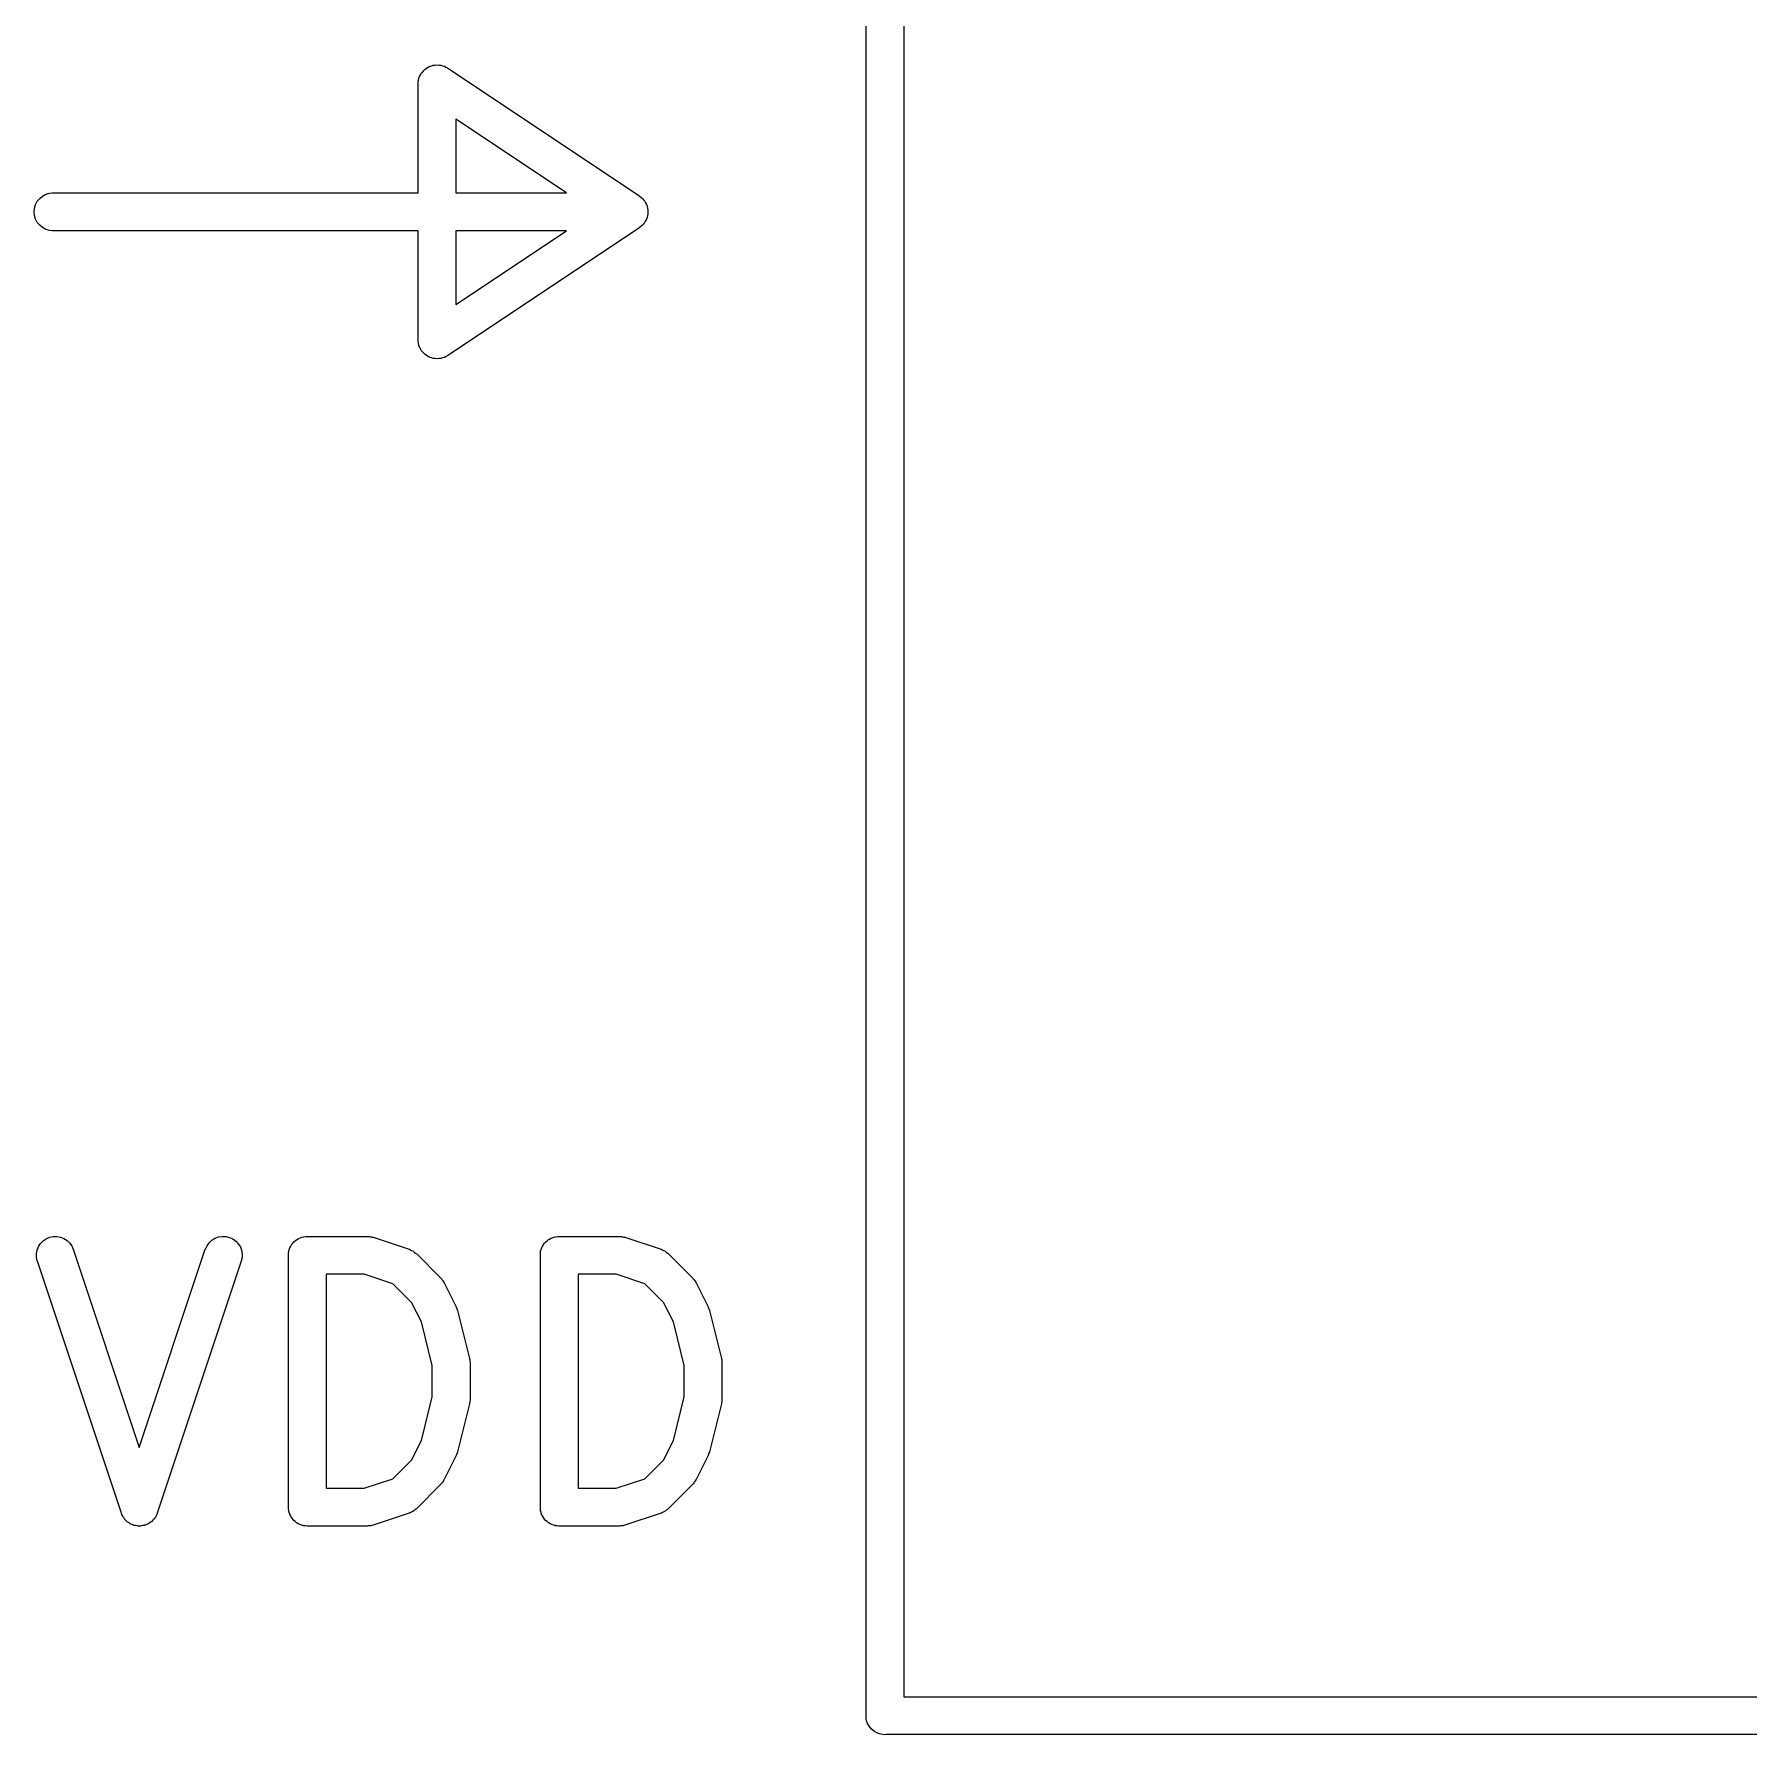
# Model space of a CAD drawing. Extents: x 123.1 to 175.8, y -128.4 to -81.3.
# Drawn here: x 147.66 to 154.47, y -93.39 to -86.64 of the extents above; entities that cross this region are included whole.
import ezdxf

# ---------------------------------------------------------------- set-up
doc = ezdxf.new("R2010")
doc.units = 0
doc.header["$MEASUREMENT"] = 0
doc.layers.add('BLACK', color=7, linetype='CONTINUOUS')

msp = doc.modelspace()

# ---------------------------------------------------------------- linework, layer by layer
at = {"layer": 'BLACK', "linetype": 'CONTINUOUS'}
for p, q in [((150.965, -93.3123), (150.965, -83.1597)), ((151.115, -83.231), (151.115, -93.241)), ((149.215, -86.7803), (149.22, -86.7764)), ((149.22, -86.7763), (149.227, -86.7726)), ((149.22, -86.7764), (149.22, -86.7763)), ((149.22, -86.7764), (149.22, -86.7764)), ((149.227, -86.7726), (149.233, -86.7694)), ((149.233, -86.7694), (149.241, -86.7671)), ((149.233, -86.7694), (149.233, -86.7694)), ((149.233, -86.7694), (149.233, -86.7694)), ((149.241, -86.7671), (149.247, -86.7651)), ((149.247, -86.7651), (149.255, -86.7643)), ((149.247, -86.7651), (149.247, -86.7651)), ((149.247, -86.7651), (149.247, -86.7651)), ((149.255, -86.7643), (149.262, -86.7636)), ((149.262, -86.7636), (149.262, -86.7636)), ((149.262, -86.7636), (149.262, -86.7636)), ((149.262, -86.7636), (149.27, -86.7644)), ((149.27, -86.7644), (149.277, -86.7651)), ((149.277, -86.7651), (149.277, -86.7651)), ((149.277, -86.7651), (149.277, -86.7651)), ((149.277, -86.7651), (149.284, -86.7672)), ((149.284, -86.7672), (149.291, -86.7693)), ((149.291, -86.7693), (149.291, -86.7694)), ((149.291, -86.7694), (149.291, -86.7694)), ((149.291, -86.7694), (149.297, -86.7728)), ((149.297, -86.7728), (149.301, -86.7746)), ((149.301, -86.7746), (149.301, -86.7746)), ((149.301, -86.7746), (149.304, -86.7763)), ((149.304, -86.7763), (149.307, -86.7787)), ((149.187, -86.8307), (149.188, -86.8244)), ((149.187, -86.8353), (149.187, -86.8307)), ((149.187, -86.8354), (149.187, -86.8353)), ((149.187, -86.8391), (149.187, -86.8354)), ((149.187, -86.8427), (149.187, -86.8391)), ((149.187, -87.272), (149.187, -86.8427)), ((149.188, -86.8243), (149.19, -86.8172)), ((149.188, -86.8244), (149.188, -86.8243)), ((149.188, -86.8243), (149.188, -86.8243)), ((149.19, -86.8172), (149.192, -86.8102)), ((149.192, -86.8102), (149.196, -86.8036)), ((149.192, -86.8102), (149.192, -86.8102)), ((149.192, -86.8102), (149.192, -86.8102)), ((149.196, -86.8036), (149.199, -86.7972)), ((149.199, -86.7971), (149.205, -86.7908)), ((149.199, -86.7972), (149.199, -86.7971)), ((149.199, -86.7972), (149.199, -86.7972)), ((149.205, -86.7908), (149.209, -86.7858)), ((149.209, -86.7857), (149.215, -86.7803)), ((149.209, -86.7858), (149.209, -86.7857)), ((149.209, -86.7857), (149.209, -86.7857)), ((149.307, -86.7787), (150.063, -87.2826)), ((149.776, -87.272), (149.337, -86.9791)), ((149.337, -86.9791), (149.337, -87.272)), ((147.664, -87.3323), (147.668, -87.3182)), ((147.668, -87.3182), (147.675, -87.3051)), ((147.675, -87.3051), (147.685, -87.2937)), ((147.685, -87.2937), (147.696, -87.2843)), ((147.696, -87.2843), (147.709, -87.2774)), ((147.709, -87.2774), (147.723, -87.2731)), ((147.723, -87.2731), (147.734, -87.272)), ((147.734, -87.272), (149.187, -87.272)), ((149.337, -87.272), (149.776, -87.272)), ((150.063, -87.2826), (150.066, -87.2843)), ((150.066, -87.2843), (150.066, -87.2844)), ((150.066, -87.2844), (150.066, -87.2844)), ((150.066, -87.2844), (150.071, -87.2883)), ((150.071, -87.2883), (150.071, -87.2889)), ((150.071, -87.2889), (150.077, -87.2937)), ((150.077, -87.2937), (150.077, -87.2937)), ((150.077, -87.2937), (150.077, -87.2937)), ((150.077, -87.2937), (150.077, -87.2937)), ((150.077, -87.2937), (150.077, -87.2938)), ((150.077, -87.2938), (150.081, -87.2986)), ((150.081, -87.2986), (150.082, -87.2998)), ((150.082, -87.2998), (150.087, -87.3051)), ((150.087, -87.3051), (150.087, -87.3051)), ((150.087, -87.3051), (150.087, -87.3051)), ((150.087, -87.3051), (150.087, -87.3052)), ((150.087, -87.3052), (150.087, -87.3052)), ((150.087, -87.3052), (150.09, -87.3112)), ((150.09, -87.3112), (150.09, -87.3117)), ((150.09, -87.3117), (150.094, -87.3181)), ((150.094, -87.3181), (150.094, -87.3181)), ((150.094, -87.3181), (150.094, -87.3182)), ((150.094, -87.3182), (150.094, -87.3182)), ((150.094, -87.3182), (150.094, -87.3182)), ((150.094, -87.3182), (150.096, -87.325)), ((147.663, -87.347), (147.664, -87.3323)), ((147.664, -87.3617), (147.663, -87.347)), ((147.668, -87.3758), (147.664, -87.3617)), ((147.675, -87.3889), (147.668, -87.3758)), ((147.685, -87.4003), (147.675, -87.3889)), ((150.087, -87.3889), (150.082, -87.3942)), ((150.09, -87.3828), (150.087, -87.3888)), ((150.087, -87.3888), (150.087, -87.3888)), ((150.087, -87.3888), (150.087, -87.3889)), ((150.087, -87.3889), (150.087, -87.3889)), ((150.087, -87.3889), (150.087, -87.3889)), ((150.094, -87.3759), (150.09, -87.3823)), ((150.09, -87.3823), (150.09, -87.3828)), ((150.096, -87.369), (150.094, -87.3758)), ((150.094, -87.3758), (150.094, -87.3758)), ((150.094, -87.3758), (150.094, -87.3758)), ((150.094, -87.3758), (150.094, -87.3759)), ((150.094, -87.3759), (150.094, -87.3759)), ((150.096, -87.325), (150.096, -87.3252)), ((150.096, -87.3252), (150.098, -87.3322)), ((150.098, -87.3618), (150.096, -87.3688)), ((150.096, -87.3688), (150.096, -87.369)), ((150.098, -87.3322), (150.098, -87.3323)), ((150.098, -87.3323), (150.098, -87.3323)), ((150.098, -87.3323), (150.098, -87.3323)), ((150.098, -87.3323), (150.098, -87.3324)), ((150.098, -87.3324), (150.099, -87.339)), ((150.099, -87.355), (150.098, -87.3616)), ((150.098, -87.3616), (150.098, -87.3617)), ((150.098, -87.3617), (150.098, -87.3617)), ((150.098, -87.3617), (150.098, -87.3617)), ((150.098, -87.3617), (150.098, -87.3618)), ((150.099, -87.339), (150.099, -87.3403)), ((150.099, -87.3403), (150.099, -87.3469)), ((150.099, -87.3469), (150.099, -87.347)), ((150.099, -87.347), (150.099, -87.347)), ((150.099, -87.347), (150.099, -87.347)), ((150.099, -87.347), (150.099, -87.3471)), ((150.099, -87.3471), (150.099, -87.3537)), ((150.099, -87.3537), (150.099, -87.355)), ((147.696, -87.4097), (147.685, -87.4003)), ((147.709, -87.4166), (147.696, -87.4097)), ((147.723, -87.4209), (147.709, -87.4166)), ((147.734, -87.422), (147.723, -87.4209)), ((149.187, -87.422), (147.734, -87.422)), ((149.187, -87.8513), (149.187, -87.422)), ((150.063, -87.4114), (149.307, -87.9153)), ((149.337, -87.422), (149.337, -87.7149)), ((149.337, -87.7149), (149.776, -87.422)), ((149.776, -87.422), (149.337, -87.422)), ((150.066, -87.4097), (150.063, -87.4114)), ((150.071, -87.4057), (150.066, -87.4096)), ((150.066, -87.4096), (150.066, -87.4096)), ((150.066, -87.4096), (150.066, -87.4097)), ((150.077, -87.4003), (150.071, -87.4051)), ((150.071, -87.4051), (150.071, -87.4057)), ((150.081, -87.3954), (150.077, -87.4002)), ((150.077, -87.4002), (150.077, -87.4003)), ((150.077, -87.4003), (150.077, -87.4003)), ((150.077, -87.4003), (150.077, -87.4003)), ((150.077, -87.4003), (150.077, -87.4003)), ((150.082, -87.3942), (150.081, -87.3954)), ((149.187, -87.8549), (149.187, -87.8513)), ((149.187, -87.8586), (149.187, -87.8549)), ((149.187, -87.8587), (149.187, -87.8586)), ((149.187, -87.862), (149.187, -87.8587)), ((149.188, -87.8696), (149.187, -87.862)), ((149.188, -87.8697), (149.188, -87.8696)), ((149.19, -87.8762), (149.188, -87.8697)), ((149.188, -87.8697), (149.188, -87.8697)), ((149.192, -87.8838), (149.19, -87.8762)), ((149.196, -87.89), (149.192, -87.8838)), ((149.192, -87.8838), (149.192, -87.8838)), ((149.192, -87.8838), (149.192, -87.8838)), ((149.199, -87.8968), (149.196, -87.89)), ((149.199, -87.8969), (149.199, -87.8968)), ((149.199, -87.8968), (149.199, -87.8968)), ((149.204, -87.9028), (149.199, -87.8969)), ((149.209, -87.9082), (149.204, -87.9028)), ((149.209, -87.9083), (149.209, -87.9082)), ((149.215, -87.9133), (149.209, -87.9083)), ((149.209, -87.9083), (149.209, -87.9083)), ((149.22, -87.9176), (149.215, -87.9133)), ((149.22, -87.9177), (149.22, -87.9176)), ((149.22, -87.9176), (149.22, -87.9176)), ((149.227, -87.9212), (149.22, -87.9177)), ((149.233, -87.9246), (149.227, -87.9212)), ((149.24, -87.9268), (149.233, -87.9246)), ((149.233, -87.9246), (149.233, -87.9246)), ((149.233, -87.9246), (149.233, -87.9246)), ((149.247, -87.9289), (149.24, -87.9268)), ((149.255, -87.9297), (149.247, -87.9289)), ((149.247, -87.9289), (149.247, -87.9289)), ((149.247, -87.9289), (149.247, -87.9289)), ((149.262, -87.9304), (149.255, -87.9297)), ((149.27, -87.9296), (149.262, -87.9304)), ((149.262, -87.9304), (149.262, -87.9304)), ((149.262, -87.9304), (149.262, -87.9304)), ((149.277, -87.9289), (149.27, -87.9296)), ((149.284, -87.9267), (149.277, -87.9289)), ((149.277, -87.9289), (149.277, -87.9289)), ((149.277, -87.9289), (149.277, -87.9289)), ((149.291, -87.9247), (149.284, -87.9267)), ((149.298, -87.921), (149.291, -87.9246)), ((149.291, -87.9246), (149.291, -87.9246)), ((149.291, -87.9246), (149.291, -87.9247)), ((149.301, -87.9194), (149.298, -87.921)), ((149.304, -87.9177), (149.301, -87.9194)), ((149.301, -87.9194), (149.301, -87.9194)), ((149.307, -87.9153), (149.304, -87.9177)), ((147.672, -91.4821), (147.675, -91.4678)), ((147.675, -91.4678), (147.68, -91.4541)), ((147.68, -91.4541), (147.688, -91.4418)), ((147.688, -91.4418), (147.698, -91.4313)), ((147.698, -91.4313), (147.71, -91.4229)), ((147.71, -91.4229), (147.723, -91.4171)), ((147.723, -91.4171), (147.738, -91.4139)), ((147.738, -91.4139), (147.752, -91.4136)), ((147.752, -91.4136), (147.767, -91.4161)), ((147.767, -91.4161), (147.78, -91.4214)), ((147.78, -91.4214), (147.793, -91.4293)), ((147.793, -91.4293), (147.803, -91.4393)), ((147.803, -91.4393), (147.812, -91.4513)), ((147.812, -91.4513), (147.818, -91.4647)), ((147.818, -91.4647), (148.08, -92.2512)), ((148.08, -92.2512), (148.342, -91.4647)), ((148.342, -91.4647), (148.343, -91.4637)), ((148.343, -91.4637), (148.349, -91.4504)), ((148.349, -91.4504), (148.357, -91.4386)), ((148.357, -91.4386), (148.368, -91.4286)), ((148.368, -91.4286), (148.38, -91.421)), ((148.38, -91.421), (148.394, -91.4159)), ((148.394, -91.4159), (148.409, -91.4135)), ((148.409, -91.4135), (148.423, -91.414)), ((148.423, -91.414), (148.438, -91.4174)), ((148.438, -91.4174), (148.451, -91.4235)), ((148.451, -91.4235), (148.463, -91.432)), ((148.463, -91.432), (148.473, -91.4427)), ((148.473, -91.4427), (148.481, -91.4551)), ((148.481, -91.4551), (148.486, -91.4688)), ((148.486, -91.4688), (148.488, -91.4832)), ((148.673, -91.4728), (148.675, -91.4661)), ((148.675, -91.4661), (148.678, -91.4593)), ((148.678, -91.4588), (148.681, -91.4526)), ((148.678, -91.4591), (148.678, -91.4588)), ((148.678, -91.4593), (148.678, -91.4591)), ((148.681, -91.4526), (148.684, -91.4464)), ((148.684, -91.4464), (148.685, -91.4462)), ((148.685, -91.446), (148.689, -91.4406)), ((148.685, -91.4462), (148.685, -91.446)), ((148.689, -91.4406), (148.694, -91.4352)), ((148.694, -91.4348), (148.7, -91.4304)), ((148.694, -91.435), (148.694, -91.4348)), ((148.694, -91.4352), (148.694, -91.435)), ((148.7, -91.4304), (148.705, -91.4259)), ((148.705, -91.4258), (148.706, -91.4256)), ((148.705, -91.4259), (148.705, -91.4258)), ((148.706, -91.4256), (148.712, -91.4224)), ((148.712, -91.4224), (148.718, -91.419)), ((148.718, -91.419), (148.719, -91.4188)), ((148.718, -91.419), (148.718, -91.419)), ((148.719, -91.4188), (148.725, -91.4168)), ((148.725, -91.4168), (148.732, -91.4148)), ((148.732, -91.4148), (148.733, -91.4147)), ((148.732, -91.4148), (148.732, -91.4148)), ((148.733, -91.4147), (148.74, -91.4141)), ((148.74, -91.4141), (148.747, -91.4134)), ((148.747, -91.4134), (148.985, -91.4134)), ((148.985, -91.4134), (148.986, -91.4134)), ((148.986, -91.4134), (148.99, -91.4139)), ((148.99, -91.4139), (148.994, -91.414)), ((148.994, -91.414), (148.997, -91.4147)), ((148.997, -91.4147), (149, -91.415)), ((149, -91.415), (149.004, -91.4163)), ((149.004, -91.4163), (149.008, -91.4172)), ((149.008, -91.4172), (149.151, -91.4648)), ((149.151, -91.4648), (149.152, -91.4652)), ((149.152, -91.4652), (149.154, -91.4661)), ((149.154, -91.4661), (149.156, -91.4668)), ((149.156, -91.4668), (149.161, -91.4692)), ((149.161, -91.4692), (149.166, -91.4713)), ((149.166, -91.4713), (149.167, -91.4726)), ((149.167, -91.4726), (149.169, -91.4737)), ((149.673, -91.4728), (149.675, -91.4661)), ((149.675, -91.4661), (149.678, -91.4593)), ((149.678, -91.4588), (149.681, -91.4526)), ((149.678, -91.4591), (149.678, -91.4588)), ((149.678, -91.4593), (149.678, -91.4591)), ((149.681, -91.4526), (149.684, -91.4464)), ((149.684, -91.4464), (149.685, -91.4462)), ((149.685, -91.446), (149.689, -91.4406)), ((149.685, -91.4462), (149.685, -91.446)), ((149.689, -91.4406), (149.694, -91.4352)), ((149.694, -91.4348), (149.7, -91.4304)), ((149.694, -91.435), (149.694, -91.4348)), ((149.694, -91.4352), (149.694, -91.435)), ((149.7, -91.4304), (149.705, -91.4259)), ((149.705, -91.4258), (149.706, -91.4256)), ((149.705, -91.4259), (149.705, -91.4258)), ((149.706, -91.4256), (149.712, -91.4224)), ((149.712, -91.4224), (149.718, -91.419)), ((149.718, -91.419), (149.719, -91.4188)), ((149.718, -91.419), (149.718, -91.419)), ((149.719, -91.4188), (149.725, -91.4168)), ((149.725, -91.4168), (149.732, -91.4148)), ((149.732, -91.4148), (149.733, -91.4147)), ((149.732, -91.4148), (149.732, -91.4148)), ((149.733, -91.4147), (149.74, -91.4141)), ((149.74, -91.4141), (149.747, -91.4134)), ((149.747, -91.4134), (149.985, -91.4134)), ((149.985, -91.4134), (149.986, -91.4134)), ((149.986, -91.4134), (149.99, -91.4139)), ((149.99, -91.4139), (149.994, -91.414)), ((149.994, -91.414), (149.997, -91.4147)), ((149.997, -91.4147), (150, -91.415)), ((150, -91.415), (150.004, -91.4163)), ((150.004, -91.4163), (150.008, -91.4172)), ((150.008, -91.4172), (150.151, -91.4648)), ((150.151, -91.4648), (150.152, -91.4652)), ((150.152, -91.4652), (150.154, -91.4661)), ((150.154, -91.4661), (150.156, -91.4668)), ((150.156, -91.4668), (150.161, -91.4692)), ((150.161, -91.4692), (150.166, -91.4713)), ((150.166, -91.4713), (150.167, -91.4726)), ((150.167, -91.4726), (150.169, -91.4737)), ((147.672, -91.4968), (147.672, -91.4821)), ((147.675, -91.5111), (147.672, -91.4968)), ((147.676, -91.5121), (147.675, -91.5111)), ((148.009, -92.5121), (147.676, -91.5121)), ((148.484, -91.5121), (148.151, -92.5121)), ((148.488, -91.4978), (148.484, -91.5121)), ((148.488, -91.4832), (148.488, -91.4978)), ((148.672, -91.4803), (148.673, -91.4733)), ((148.672, -91.4873), (148.672, -91.4803)), ((148.672, -91.4878), (148.672, -91.4873)), ((148.672, -91.4879), (148.672, -91.4878)), ((148.672, -91.4884), (148.672, -91.4879)), ((148.672, -91.4879), (148.672, -91.4879)), ((148.672, -92.4884), (148.672, -91.4884)), ((148.673, -91.473), (148.673, -91.4728)), ((148.673, -91.4733), (148.673, -91.473)), ((149.169, -91.4737), (149.173, -91.4769)), ((149.173, -91.4769), (149.177, -91.4799)), ((149.177, -91.4799), (149.179, -91.4816)), ((149.179, -91.4816), (149.181, -91.483)), ((149.181, -91.483), (149.276, -91.5782)), ((149.672, -91.4803), (149.673, -91.4733)), ((149.672, -91.4873), (149.672, -91.4803)), ((149.672, -91.4878), (149.672, -91.4873)), ((149.672, -91.4879), (149.672, -91.4878)), ((149.672, -91.4884), (149.672, -91.4879)), ((149.672, -91.4879), (149.672, -91.4879)), ((149.672, -92.4884), (149.672, -91.4884)), ((149.673, -91.473), (149.673, -91.4728)), ((149.673, -91.4733), (149.673, -91.473)), ((150.169, -91.4737), (150.173, -91.4769)), ((150.173, -91.4769), (150.177, -91.4799)), ((150.177, -91.4799), (150.179, -91.4816)), ((150.179, -91.4816), (150.181, -91.483)), ((150.181, -91.483), (150.276, -91.5782)), ((148.822, -91.5634), (148.822, -92.4134)), ((148.973, -91.5634), (148.822, -91.5634)), ((149.087, -91.6016), (148.973, -91.5634)), ((149.161, -91.6757), (149.087, -91.6016)), ((149.276, -91.5782), (149.277, -91.5789)), ((149.277, -91.5789), (149.279, -91.5822)), ((149.279, -91.5822), (149.282, -91.5853)), ((149.282, -91.5853), (149.284, -91.588)), ((149.284, -91.588), (149.286, -91.5904)), ((149.286, -91.5904), (149.288, -91.5941)), ((149.288, -91.5941), (149.29, -91.5977)), ((149.29, -91.5977), (149.338, -91.6929)), ((149.822, -91.5634), (149.822, -92.4134)), ((149.973, -91.5634), (149.822, -91.5634)), ((150.087, -91.6016), (149.973, -91.5634)), ((150.161, -91.6757), (150.087, -91.6016)), ((150.276, -91.5782), (150.277, -91.5789)), ((150.277, -91.5789), (150.279, -91.5822)), ((150.279, -91.5822), (150.282, -91.5853)), ((150.282, -91.5853), (150.284, -91.588)), ((150.284, -91.588), (150.286, -91.5904)), ((150.286, -91.5904), (150.288, -91.5941)), ((150.288, -91.5941), (150.29, -91.5977)), ((150.29, -91.5977), (150.338, -91.6929)), ((149.2, -91.7527), (149.161, -91.6757)), ((150.2, -91.7527), (150.161, -91.6757)), ((149.338, -91.6929), (149.338, -91.6939)), ((149.338, -91.6939), (149.338, -91.6942)), ((149.338, -91.6942), (149.338, -91.6945)), ((149.338, -91.6945), (149.341, -91.7011)), ((149.341, -91.7011), (149.343, -91.7076)), ((149.343, -91.7076), (149.343, -91.708)), ((149.343, -91.708), (149.343, -91.7083)), ((149.343, -91.7083), (149.391, -91.8988)), ((150.338, -91.6929), (150.338, -91.6939)), ((150.338, -91.6939), (150.338, -91.6942)), ((150.338, -91.6942), (150.338, -91.6945)), ((150.338, -91.6945), (150.341, -91.7011)), ((150.341, -91.7011), (150.343, -91.7076)), ((150.343, -91.7076), (150.343, -91.708)), ((150.343, -91.708), (150.343, -91.7083)), ((150.343, -91.7083), (150.391, -91.8988)), ((149.243, -91.9262), (149.2, -91.7527)), ((150.243, -91.9262), (150.2, -91.7527)), ((149.243, -92.0506), (149.243, -91.9262)), ((149.391, -91.8988), (149.391, -91.8998)), ((149.391, -91.8998), (149.391, -91.9011)), ((149.391, -91.9011), (149.392, -91.9024)), ((149.392, -91.9024), (149.392, -91.9084)), ((149.392, -91.9084), (149.393, -91.9143)), ((149.393, -91.9143), (149.393, -91.9156)), ((149.393, -91.9156), (149.393, -91.917)), ((149.393, -91.917), (149.393, -92.0598)), ((150.243, -92.0506), (150.243, -91.9262)), ((150.391, -91.8988), (150.391, -91.8998)), ((150.391, -91.8998), (150.391, -91.9011)), ((150.391, -91.9011), (150.392, -91.9024)), ((150.392, -91.9024), (150.392, -91.9084)), ((150.392, -91.9084), (150.393, -91.9143)), ((150.393, -91.9143), (150.393, -91.9156)), ((150.393, -91.9156), (150.393, -91.917)), ((150.393, -91.917), (150.393, -92.0598)), ((149.2, -92.2241), (149.243, -92.0506)), ((149.391, -92.078), (149.343, -92.2685)), ((149.392, -92.0695), (149.391, -92.0754)), ((149.391, -92.0754), (149.391, -92.0767)), ((149.391, -92.0767), (149.391, -92.078)), ((149.393, -92.0635), (149.392, -92.0695)), ((149.393, -92.0598), (149.393, -92.0609)), ((149.393, -92.0609), (149.393, -92.0622)), ((149.393, -92.0622), (149.393, -92.0635)), ((150.2, -92.2241), (150.243, -92.0506)), ((150.391, -92.078), (150.343, -92.2685)), ((150.392, -92.0695), (150.391, -92.0754)), ((150.391, -92.0754), (150.391, -92.0767)), ((150.391, -92.0767), (150.391, -92.078)), ((150.393, -92.0635), (150.392, -92.0695)), ((150.393, -92.0598), (150.393, -92.0609)), ((150.393, -92.0609), (150.393, -92.0622)), ((150.393, -92.0622), (150.393, -92.0635)), ((149.161, -92.3011), (149.2, -92.2241)), ((149.338, -92.2838), (149.29, -92.3791)), ((149.34, -92.2767), (149.338, -92.2832)), ((149.338, -92.2832), (149.338, -92.2835)), ((149.338, -92.2835), (149.338, -92.2838)), ((149.343, -92.2702), (149.34, -92.2767)), ((149.343, -92.2685), (149.343, -92.2695)), ((149.343, -92.2695), (149.343, -92.2698)), ((149.343, -92.2698), (149.343, -92.2702)), ((150.161, -92.3011), (150.2, -92.2241)), ((150.338, -92.2838), (150.29, -92.3791)), ((150.34, -92.2767), (150.338, -92.2832)), ((150.338, -92.2832), (150.338, -92.2835)), ((150.338, -92.2835), (150.338, -92.2838)), ((150.343, -92.2702), (150.34, -92.2767)), ((150.343, -92.2685), (150.343, -92.2695)), ((150.343, -92.2695), (150.343, -92.2698)), ((150.343, -92.2698), (150.343, -92.2702)), ((149.087, -92.3752), (149.161, -92.3011)), ((150.087, -92.3752), (150.161, -92.3011)), ((148.822, -92.4134), (148.973, -92.4134)), ((148.973, -92.4134), (149.087, -92.3752)), ((149.276, -92.3986), (149.181, -92.4938)), ((149.279, -92.3953), (149.276, -92.3986)), ((149.281, -92.3923), (149.279, -92.3953)), ((149.283, -92.3897), (149.281, -92.3923)), ((149.285, -92.3872), (149.283, -92.3897)), ((149.287, -92.3835), (149.285, -92.3872)), ((149.289, -92.38), (149.287, -92.3835)), ((149.29, -92.3791), (149.289, -92.38)), ((149.822, -92.4134), (149.973, -92.4134)), ((149.973, -92.4134), (150.087, -92.3752)), ((150.276, -92.3986), (150.181, -92.4938)), ((150.279, -92.3953), (150.276, -92.3986)), ((150.281, -92.3923), (150.279, -92.3953)), ((150.283, -92.3897), (150.281, -92.3923)), ((150.285, -92.3872), (150.283, -92.3897)), ((150.287, -92.3835), (150.285, -92.3872)), ((150.289, -92.38), (150.287, -92.3835)), ((150.29, -92.3791), (150.289, -92.38)), ((148.672, -92.4954), (148.672, -92.4884)), ((149.672, -92.4954), (149.672, -92.4884)), ((148.011, -92.5168), (148.009, -92.5121)), ((148.013, -92.5217), (148.011, -92.5168)), ((148.014, -92.5235), (148.013, -92.5217)), ((148.015, -92.5255), (148.014, -92.5235)), ((148.018, -92.5297), (148.015, -92.5255)), ((148.021, -92.5341), (148.018, -92.5297)), ((148.022, -92.5357), (148.021, -92.5341)), ((148.023, -92.5374), (148.022, -92.5357)), ((148.027, -92.541), (148.023, -92.5374)), ((148.031, -92.5448), (148.027, -92.541)), ((148.032, -92.546), (148.031, -92.5448)), ((148.034, -92.5475), (148.032, -92.546)), ((148.038, -92.5503), (148.034, -92.5475)), ((148.042, -92.5533), (148.038, -92.5503)), ((148.044, -92.5542), (148.042, -92.5533)), ((148.046, -92.5553), (148.044, -92.5542)), ((148.051, -92.5572), (148.046, -92.5553)), ((148.056, -92.5594), (148.051, -92.5572)), ((148.058, -92.5599), (148.056, -92.5594)), ((148.06, -92.5606), (148.058, -92.5599)), ((148.065, -92.5615), (148.06, -92.5606)), ((148.07, -92.5627), (148.065, -92.5615)), ((148.099, -92.5609), (148.094, -92.5617)), ((148.101, -92.5602), (148.099, -92.5609)), ((148.103, -92.5597), (148.101, -92.5602)), ((148.108, -92.5576), (148.103, -92.5597)), ((148.113, -92.5558), (148.108, -92.5576)), ((148.115, -92.5547), (148.113, -92.5558)), ((148.117, -92.5538), (148.115, -92.5547)), ((148.121, -92.5509), (148.117, -92.5538)), ((148.125, -92.5481), (148.121, -92.5509)), ((148.127, -92.5467), (148.125, -92.5481)), ((148.129, -92.5455), (148.127, -92.5467)), ((148.132, -92.5417), (148.129, -92.5455)), ((148.136, -92.5382), (148.132, -92.5417)), ((148.137, -92.5365), (148.136, -92.5382)), ((148.139, -92.5349), (148.137, -92.5365)), ((148.142, -92.5306), (148.139, -92.5349)), ((148.145, -92.5264), (148.142, -92.5306)), ((148.146, -92.5244), (148.145, -92.5264)), ((148.147, -92.5226), (148.146, -92.5244)), ((148.149, -92.5178), (148.147, -92.5226)), ((148.151, -92.5131), (148.149, -92.5178)), ((148.151, -92.5121), (148.151, -92.5131)), ((148.673, -92.5024), (148.672, -92.4954)), ((148.673, -92.5027), (148.673, -92.5024)), ((148.673, -92.5029), (148.673, -92.5027)), ((148.675, -92.5097), (148.673, -92.5029)), ((148.677, -92.5165), (148.675, -92.5097)), ((148.677, -92.5167), (148.677, -92.5165)), ((148.677, -92.517), (148.677, -92.5167)), ((148.681, -92.5232), (148.677, -92.517)), ((148.684, -92.5294), (148.681, -92.5232)), ((148.684, -92.5297), (148.684, -92.5294)), ((148.684, -92.5299), (148.684, -92.5297)), ((148.689, -92.5354), (148.684, -92.5299)), ((148.693, -92.5409), (148.689, -92.5354)), ((148.693, -92.541), (148.693, -92.5409)), ((148.693, -92.5412), (148.693, -92.541)), ((148.699, -92.5457), (148.693, -92.5412)), ((148.704, -92.5503), (148.699, -92.5457)), ((148.705, -92.5504), (148.704, -92.5503)), ((148.705, -92.5506), (148.705, -92.5504)), ((148.711, -92.5539), (148.705, -92.5506)), ((148.717, -92.5573), (148.711, -92.5539)), ((148.717, -92.5574), (148.717, -92.5573)), ((148.718, -92.5575), (148.717, -92.5574)), ((148.724, -92.5596), (148.718, -92.5575)), ((148.731, -92.5617), (148.724, -92.5596)), ((149.003, -92.5607), (148.999, -92.562)), ((149.007, -92.5599), (149.003, -92.5607)), ((149.008, -92.5595), (149.007, -92.5599)), ((149.151, -92.5119), (149.008, -92.5595)), ((149.153, -92.511), (149.151, -92.5119)), ((149.155, -92.5104), (149.153, -92.511)), ((149.16, -92.508), (149.155, -92.5104)), ((149.165, -92.506), (149.16, -92.508)), ((149.167, -92.5047), (149.165, -92.506)), ((149.168, -92.5037), (149.167, -92.5047)), ((149.172, -92.5005), (149.168, -92.5037)), ((149.177, -92.4975), (149.172, -92.5005)), ((149.178, -92.4959), (149.177, -92.4975)), ((149.18, -92.4945), (149.178, -92.4959)), ((149.181, -92.4938), (149.18, -92.4945)), ((149.673, -92.5024), (149.672, -92.4954)), ((149.673, -92.5027), (149.673, -92.5024)), ((149.673, -92.5029), (149.673, -92.5027)), ((149.675, -92.5097), (149.673, -92.5029)), ((149.677, -92.5165), (149.675, -92.5097)), ((149.677, -92.5167), (149.677, -92.5165)), ((149.677, -92.517), (149.677, -92.5167)), ((149.681, -92.5232), (149.677, -92.517)), ((149.684, -92.5294), (149.681, -92.5232)), ((149.684, -92.5297), (149.684, -92.5294)), ((149.684, -92.5299), (149.684, -92.5297)), ((149.689, -92.5354), (149.684, -92.5299)), ((149.693, -92.5409), (149.689, -92.5354)), ((149.693, -92.541), (149.693, -92.5409)), ((149.693, -92.5412), (149.693, -92.541)), ((149.699, -92.5457), (149.693, -92.5412)), ((149.704, -92.5503), (149.699, -92.5457)), ((149.705, -92.5504), (149.704, -92.5503)), ((149.705, -92.5506), (149.705, -92.5504)), ((149.711, -92.5539), (149.705, -92.5506)), ((149.717, -92.5573), (149.711, -92.5539)), ((149.717, -92.5574), (149.717, -92.5573)), ((149.718, -92.5575), (149.717, -92.5574)), ((149.724, -92.5596), (149.718, -92.5575)), ((149.731, -92.5617), (149.724, -92.5596)), ((150.003, -92.5607), (149.999, -92.562)), ((150.007, -92.5599), (150.003, -92.5607)), ((150.008, -92.5595), (150.007, -92.5599)), ((150.151, -92.5119), (150.008, -92.5595)), ((150.153, -92.511), (150.151, -92.5119)), ((150.155, -92.5104), (150.153, -92.511)), ((150.16, -92.508), (150.155, -92.5104)), ((150.165, -92.506), (150.16, -92.508)), ((150.167, -92.5047), (150.165, -92.506)), ((150.168, -92.5037), (150.167, -92.5047)), ((150.172, -92.5005), (150.168, -92.5037)), ((150.177, -92.4975), (150.172, -92.5005)), ((150.178, -92.4959), (150.177, -92.4975)), ((150.18, -92.4945), (150.178, -92.4959)), ((150.181, -92.4938), (150.18, -92.4945)), ((148.072, -92.5628), (148.07, -92.5627)), ((148.074, -92.5632), (148.072, -92.5628)), ((148.079, -92.5631), (148.074, -92.5632)), ((148.085, -92.5632), (148.079, -92.5631)), ((148.087, -92.5629), (148.085, -92.5632)), ((148.089, -92.5628), (148.087, -92.5629)), ((148.094, -92.5617), (148.089, -92.5628)), ((148.731, -92.5618), (148.731, -92.5617)), ((148.732, -92.5618), (148.731, -92.5618)), ((148.739, -92.5626), (148.732, -92.5618)), ((148.746, -92.5634), (148.739, -92.5626)), ((148.747, -92.5634), (148.746, -92.5634)), ((148.746, -92.5634), (148.746, -92.5634)), ((148.746, -92.5634), (148.746, -92.5634)), ((148.746, -92.5634), (148.746, -92.5634)), ((148.985, -92.5634), (148.747, -92.5634)), ((148.989, -92.563), (148.985, -92.5634)), ((148.993, -92.5629), (148.989, -92.563)), ((148.996, -92.5623), (148.993, -92.5629)), ((148.999, -92.562), (148.996, -92.5623)), ((149.731, -92.5618), (149.731, -92.5617)), ((149.732, -92.5618), (149.731, -92.5618)), ((149.739, -92.5626), (149.732, -92.5618)), ((149.746, -92.5634), (149.739, -92.5626)), ((149.747, -92.5634), (149.746, -92.5634)), ((149.746, -92.5634), (149.746, -92.5634)), ((149.746, -92.5634), (149.746, -92.5634)), ((149.746, -92.5634), (149.746, -92.5634)), ((149.985, -92.5634), (149.747, -92.5634)), ((149.989, -92.563), (149.985, -92.5634)), ((149.993, -92.5629), (149.989, -92.563)), ((149.996, -92.5623), (149.993, -92.5629)), ((149.999, -92.562), (149.996, -92.5623)), ((151.115, -93.241), (161.125, -93.241)), ((150.965, -93.316), (150.965, -93.3123)), ((150.966, -93.3307), (150.965, -93.316)), ((150.97, -93.3448), (150.966, -93.3307)), ((150.977, -93.3579), (150.97, -93.3448)), ((150.987, -93.3693), (150.977, -93.3579)), ((150.998, -93.3787), (150.987, -93.3693)), ((151.011, -93.3856), (150.998, -93.3787)), ((151.025, -93.3899), (151.011, -93.3856)), ((151.04, -93.3914), (151.025, -93.3899)), ((151.044, -93.391), (151.04, -93.3914)), ((161.196, -93.391), (151.044, -93.391))]:
    msp.add_line(p, q, dxfattribs=at)

doc.saveas('drawing.dxf')
